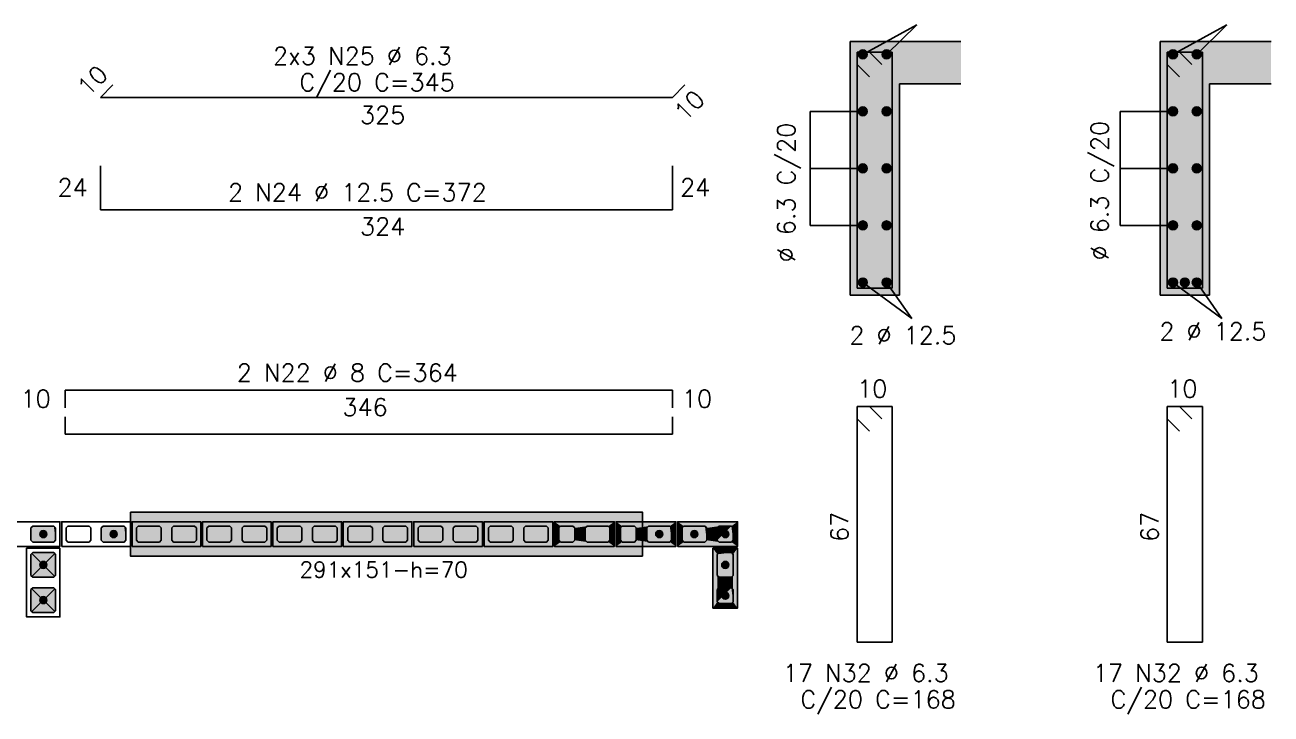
# Model space of a CAD drawing. Extents: x -2 to 121, y -2 to 61.
# Drawn here: x 55.66 to 69.82, y 36.86 to 44.68 of the extents above; entities that cross this region are included whole.
import ezdxf

# ---------------------------------------------------------------- set-up
doc = ezdxf.new("R2010")
doc.units = 0
doc.header["$MEASUREMENT"] = 0
doc.linetypes.add('ESTILO_TQS_0001', pattern=[0.45, 0.3, -0.15])
for name, color, linetype in [('PENA_01', 1, 'CONTINUOUS'), ('PENA_02', 2, 'CONTINUOUS'), ('PENA_03', 3, 'CONTINUOUS'), ('PENA_04', 4, 'CONTINUOUS'), ('PENA_05', 5, 'CONTINUOUS'), ('PENA_10', 253, 'CONTINUOUS'), ('PENA_11', 252, 'CONTINUOUS'), ('PENA_21', 100, 'CONTINUOUS'), ('PENA_23', 50, 'CONTINUOUS')]:
    doc.layers.add(name, color=color, linetype=linetype)
doc.styles.get("Standard").update_dxf_attribs({"font": 'ROMANS.SHX'})

msp = doc.modelspace()

# ---------------------------------------------------------------- linework, layer by layer
at = {"layer": 'PENA_01', "linetype": 'Continuous'}
for p, q in [((65.184517, 44.34908), (65.798, 44.683336)), ((65.454517, 44.34908), (65.798, 44.683336)), ((68.708905, 44.34908), (69.322389, 44.683336)), ((68.978905, 44.34908), (69.322389, 44.683336)), ((65.184517, 43.70158), (64.584517, 43.70158)), ((64.584517, 43.70158), (64.584517, 42.40658)), ((68.708905, 43.70158), (68.108905, 43.70158)), ((68.108905, 43.70158), (68.108905, 42.40658)), ((65.184517, 43.05408), (64.584517, 43.05408)), ((68.708905, 43.05408), (68.108905, 43.05408)), ((64.584517, 42.40658), (65.184517, 42.40658)), ((68.108905, 42.40658), (68.708905, 42.40658)), ((65.184517, 41.75908), (65.740437, 41.350442)), ((65.454517, 41.75908), (65.740437, 41.350442)), ((68.708905, 41.75908), (69.264826, 41.350442)), ((68.978905, 41.75908), (69.264826, 41.350442)), ((56.00021, 38.68051), (55.74021, 38.42051)), ((56.00021, 38.42051), (55.74021, 38.68051)), ((56.00021, 38.02051), (55.74021, 38.28051)), ((56.00021, 38.28051), (55.74021, 38.02051))]:
    msp.add_line(p, q, dxfattribs=at)
for points in [[(55.73021, 38.83051), (55.75021, 38.81051), (55.99021, 38.81051), (56.01021, 38.83051), (56.01021, 38.97051), (55.99021, 38.99051), (55.75021, 38.99051), (55.73021, 38.97051), (55.73021, 38.83051)], [(56.13021, 38.83051), (56.15021, 38.81051), (56.39021, 38.81051), (56.41021, 38.83051), (56.41021, 38.97051), (56.39021, 38.99051), (56.15021, 38.99051), (56.13021, 38.97051), (56.13021, 38.83051)], [(56.53021, 38.83051), (56.55021, 38.81051), (56.79021, 38.81051), (56.81021, 38.83051), (56.81021, 38.97051), (56.79021, 38.99051), (56.55021, 38.99051), (56.53021, 38.97051), (56.53021, 38.83051)], [(56.93021, 38.83051), (56.95021, 38.81051), (57.19021, 38.81051), (57.21021, 38.83051), (57.21021, 38.97051), (57.19021, 38.99051), (56.95021, 38.99051), (56.93021, 38.97051), (56.93021, 38.83051)], [(57.33021, 38.83051), (57.35021, 38.81051), (57.59021, 38.81051), (57.61021, 38.83051), (57.61021, 38.97051), (57.59021, 38.99051), (57.35021, 38.99051), (57.33021, 38.97051), (57.33021, 38.83051)], [(57.73021, 38.83051), (57.75021, 38.81051), (57.99021, 38.81051), (58.01021, 38.83051), (58.01021, 38.97051), (57.99021, 38.99051), (57.75021, 38.99051), (57.73021, 38.97051), (57.73021, 38.83051)], [(58.13021, 38.83051), (58.15021, 38.81051), (58.39021, 38.81051), (58.41021, 38.83051), (58.41021, 38.97051), (58.39021, 38.99051), (58.15021, 38.99051), (58.13021, 38.97051), (58.13021, 38.83051)], [(58.53021, 38.83051), (58.55021, 38.81051), (58.79021, 38.81051), (58.81021, 38.83051), (58.81021, 38.97051), (58.79021, 38.99051), (58.55021, 38.99051), (58.53021, 38.97051), (58.53021, 38.83051)], [(58.93021, 38.83051), (58.95021, 38.81051), (59.19021, 38.81051), (59.21021, 38.83051), (59.21021, 38.97051), (59.19021, 38.99051), (58.95021, 38.99051), (58.93021, 38.97051), (58.93021, 38.83051)], [(59.33021, 38.83051), (59.35021, 38.81051), (59.59021, 38.81051), (59.61021, 38.83051), (59.61021, 38.97051), (59.59021, 38.99051), (59.35021, 38.99051), (59.33021, 38.97051), (59.33021, 38.83051)], [(59.73021, 38.83051), (59.75021, 38.81051), (59.99021, 38.81051), (60.01021, 38.83051), (60.01021, 38.97051), (59.99021, 38.99051), (59.75021, 38.99051), (59.73021, 38.97051), (59.73021, 38.83051)], [(60.13021, 38.83051), (60.15021, 38.81051), (60.39021, 38.81051), (60.41021, 38.83051), (60.41021, 38.97051), (60.39021, 38.99051), (60.15021, 38.99051), (60.13021, 38.97051), (60.13021, 38.83051)], [(60.53021, 38.83051), (60.55021, 38.81051), (60.79021, 38.81051), (60.81021, 38.83051), (60.81021, 38.97051), (60.79021, 38.99051), (60.55021, 38.99051), (60.53021, 38.97051), (60.53021, 38.83051)], [(60.93021, 38.83051), (60.95021, 38.81051), (61.19021, 38.81051), (61.21021, 38.83051), (61.21021, 38.97051), (61.19021, 38.99051), (60.95021, 38.99051), (60.93021, 38.97051), (60.93021, 38.83051)], [(61.33021, 38.83051), (61.35021, 38.81051), (61.59021, 38.81051), (61.61021, 38.83051), (61.61021, 38.97051), (61.59021, 38.99051), (61.35021, 38.99051), (61.33021, 38.97051), (61.33021, 38.83051)], [(61.75021, 38.81051), (61.89021, 38.81051), (61.91021, 38.83051), (61.91021, 38.97051), (61.89021, 38.99051), (61.75021, 38.99051), (61.73021, 38.97051), (61.73021, 38.83051), (61.75021, 38.81051)], [(62.05021, 38.81051), (62.29021, 38.81051), (62.31021, 38.83051), (62.31021, 38.97051), (62.29021, 38.99051), (62.05021, 38.99051), (62.03021, 38.97051), (62.03021, 38.83051), (62.05021, 38.81051)], [(62.45021, 38.81051), (62.59021, 38.81051), (62.61021, 38.83051), (62.61021, 38.97051), (62.59021, 38.99051), (62.45021, 38.99051), (62.43021, 38.97051), (62.43021, 38.83051), (62.45021, 38.81051)], [(62.75021, 38.81051), (62.99021, 38.81051), (63.01021, 38.83051), (63.01021, 38.97051), (62.99021, 38.99051), (62.75021, 38.99051), (62.73021, 38.97051), (62.73021, 38.83051), (62.75021, 38.81051)], [(63.39021, 38.81051), (63.15021, 38.81051), (63.13021, 38.83051), (63.13021, 38.97051), (63.15021, 38.99051), (63.39021, 38.99051), (63.41021, 38.97051), (63.41021, 38.83051), (63.39021, 38.81051)], [(63.69021, 38.81051), (63.55021, 38.81051), (63.53021, 38.83051), (63.53021, 38.97051), (63.55021, 38.99051), (63.69021, 38.99051), (63.71021, 38.97051), (63.71021, 38.83051), (63.69021, 38.81051)], [(63.71021, 38.43051), (63.71021, 38.67051), (63.69021, 38.69051), (63.55021, 38.69051), (63.53021, 38.67051), (63.53021, 38.43051), (63.55021, 38.41051), (63.69021, 38.41051), (63.71021, 38.43051)], [(63.71021, 38.13051), (63.71021, 38.27051), (63.69021, 38.29051), (63.55021, 38.29051), (63.53021, 38.27051), (63.53021, 38.13051), (63.55021, 38.11051), (63.69021, 38.11051), (63.71021, 38.13051)]]:
    msp.add_lwpolyline(points, dxfattribs=at)
at = {"layer": 'PENA_02', "linetype": 'Continuous'}
for points in [[(55.28021, 38.76051), (56.06021, 38.76051), (56.06021, 39.04051), (55.28021, 39.04051), (55.28021, 38.76051)], [(56.08021, 38.76051), (56.86021, 38.76051), (56.86021, 39.04051), (56.08021, 39.04051), (56.08021, 38.76051)], [(56.88021, 38.76051), (57.66021, 38.76051), (57.66021, 39.04051), (56.88021, 39.04051), (56.88021, 38.76051)], [(57.68021, 38.76051), (58.46021, 38.76051), (58.46021, 39.04051), (57.68021, 39.04051), (57.68021, 38.76051)], [(58.48021, 38.76051), (59.26021, 38.76051), (59.26021, 39.04051), (58.48021, 39.04051), (58.48021, 38.76051)], [(59.28021, 38.76051), (60.06021, 38.76051), (60.06021, 39.04051), (59.28021, 39.04051), (59.28021, 38.76051)], [(60.08021, 38.76051), (60.86021, 38.76051), (60.86021, 39.04051), (60.08021, 39.04051), (60.08021, 38.76051)], [(60.88021, 38.76051), (61.66021, 38.76051), (61.66021, 39.04051), (60.88021, 39.04051), (60.88021, 38.76051)], [(61.68021, 38.76051), (62.36021, 38.76051), (62.36021, 39.04051), (61.68021, 39.04051), (61.68021, 38.76051)], [(62.38021, 38.76051), (63.06021, 38.76051), (63.06021, 39.04051), (62.38021, 39.04051), (62.38021, 38.76051)], [(63.76021, 38.76051), (63.08021, 38.76051), (63.08021, 39.04051), (63.76021, 39.04051), (63.76021, 38.76051)], [(55.68021, 38.74051), (55.68021, 37.96051), (56.06021, 37.96051), (56.06021, 38.74051), (55.68021, 38.74051)], [(63.76021, 38.06051), (63.76021, 38.74051), (63.48021, 38.74051), (63.48021, 38.06051), (63.76021, 38.06051)]]:
    msp.add_lwpolyline(points, dxfattribs=at)
at = {"layer": 'PENA_02', "linetype": 'ESTILO_TQS_0001'}
for points in [[(55.75021, 38.69051), (55.73021, 38.67051), (55.73021, 38.43051), (55.75021, 38.41051), (55.99021, 38.41051), (56.01021, 38.43051), (56.01021, 38.67051), (55.99021, 38.69051), (55.75021, 38.69051)], [(55.75021, 38.29051), (55.73021, 38.27051), (55.73021, 38.03051), (55.75021, 38.01051), (55.99021, 38.01051), (56.01021, 38.03051), (56.01021, 38.27051), (55.99021, 38.29051), (55.75021, 38.29051)]]:
    msp.add_lwpolyline(points, dxfattribs=at)
at = {"layer": 'PENA_03', "linetype": 'Continuous'}
for p, q in [((65.039517, 44.49408), (65.039517, 41.61408)), ((66.299517, 44.49408), (65.039517, 44.49408)), ((69.823905, 44.49408), (68.563905, 44.49408)), ((68.563905, 44.49408), (68.563905, 41.61408)), ((65.599517, 41.61408), (65.599517, 44.01408)), ((65.599517, 44.01408), (66.299517, 44.01408)), ((69.123905, 44.01408), (69.823905, 44.01408)), ((69.123905, 41.61408), (69.123905, 44.01408)), ((65.039517, 41.61408), (65.599517, 41.61408)), ((68.563905, 41.61408), (69.123905, 41.61408))]:
    msp.add_line(p, q, dxfattribs=at)
for points in [[(56.01021, 38.83051), (55.99021, 38.81051), (55.75021, 38.81051), (55.73021, 38.83051), (55.73021, 38.97051), (55.75021, 38.99051), (55.99021, 38.99051), (56.01021, 38.97051), (56.01021, 38.83051)], [(56.81021, 38.83051), (56.79021, 38.81051), (56.55021, 38.81051), (56.53021, 38.83051), (56.53021, 38.97051), (56.55021, 38.99051), (56.79021, 38.99051), (56.81021, 38.97051), (56.81021, 38.83051)], [(63.01021, 38.83051), (62.99021, 38.81051), (62.75021, 38.81051), (62.73021, 38.83051), (62.73021, 38.97051), (62.75021, 38.99051), (62.99021, 38.99051), (63.01021, 38.97051), (63.01021, 38.83051)], [(63.41021, 38.83051), (63.39021, 38.81051), (63.15021, 38.81051), (63.13021, 38.83051), (63.13021, 38.97051), (63.15021, 38.99051), (63.39021, 38.99051), (63.41021, 38.97051), (63.41021, 38.83051)], [(63.69021, 38.99051), (63.71021, 38.97051), (63.71021, 38.83051), (63.69021, 38.81051), (63.55021, 38.81051), (63.53021, 38.83051), (63.53021, 38.97051), (63.55021, 38.99051), (63.69021, 38.99051)], [(55.99021, 38.69051), (56.01021, 38.67051), (56.01021, 38.43051), (55.99021, 38.41051), (55.75021, 38.41051), (55.73021, 38.43051), (55.73021, 38.67051), (55.75021, 38.69051), (55.99021, 38.69051)], [(63.69021, 38.69051), (63.71021, 38.67051), (63.71021, 38.43051), (63.69021, 38.41051), (63.55021, 38.41051), (63.53021, 38.43051), (63.53021, 38.67051), (63.55021, 38.69051), (63.69021, 38.69051)], [(55.99021, 38.29051), (56.01021, 38.27051), (56.01021, 38.03051), (55.99021, 38.01051), (55.75021, 38.01051), (55.73021, 38.03051), (55.73021, 38.27051), (55.75021, 38.29051), (55.99021, 38.29051)], [(63.69021, 38.29051), (63.71021, 38.27051), (63.71021, 38.13051), (63.69021, 38.11051), (63.55021, 38.11051), (63.53021, 38.13051), (63.53021, 38.27051), (63.55021, 38.29051), (63.69021, 38.29051)]]:
    msp.add_lwpolyline(points, dxfattribs=at)
for centre, radius in [((65.184517, 44.34908), 0.05), ((65.184517, 44.34908), 0.05), ((65.454517, 44.34908), 0.05), ((65.454517, 44.34908), 0.05), ((68.708905, 44.34908), 0.05), ((68.978905, 44.34908), 0.05), ((65.184517, 43.70158), 0.05), ((65.454517, 43.70158), 0.05), ((68.708905, 43.70158), 0.05), ((68.978905, 43.70158), 0.05), ((65.184517, 43.05408), 0.05), ((65.454517, 43.05408), 0.05), ((68.708905, 43.05408), 0.05), ((68.978905, 43.05408), 0.05), ((65.184517, 42.40658), 0.05), ((65.454517, 42.40658), 0.05), ((68.708905, 42.40658), 0.05), ((68.978905, 42.40658), 0.05), ((65.184517, 41.75908), 0.05), ((65.184517, 41.75908), 0.05), ((65.454517, 41.75908), 0.05), ((65.454517, 41.75908), 0.05), ((68.708905, 41.75908), 0.05), ((68.708905, 41.75908), 0.05), ((68.843905, 41.75908), 0.05), ((68.978905, 41.75908), 0.05), ((68.978905, 41.75908), 0.05), ((55.87021, 38.90051), 0.04), ((56.67021, 38.90051), 0.04), ((62.87021, 38.90051), 0.04), ((63.27021, 38.90051), 0.04), ((63.62021, 38.90051), 0.04), ((55.87021, 38.55051), 0.04), ((63.62021, 38.55051), 0.04), ((63.62021, 38.20051), 0.04), ((55.87021, 38.15051), 0.04)]:
    msp.add_circle(centre, radius, dxfattribs=at)
for points in [[(65.234517, 44.34908), (65.159517, 44.392381), (65.137532, 44.366181)], [(65.234517, 44.34908), (65.159517, 44.392381), (65.137532, 44.366181)], [(65.234517, 44.34908), (65.137532, 44.366181), (65.137532, 44.331979)], [(65.234517, 44.34908), (65.137532, 44.366181), (65.137532, 44.331979)], [(65.234517, 44.34908), (65.137532, 44.331979), (65.159517, 44.305778)], [(65.234517, 44.34908), (65.137532, 44.331979), (65.159517, 44.305778)], [(65.234517, 44.34908), (65.193199, 44.39832), (65.159517, 44.392381)], [(65.234517, 44.34908), (65.193199, 44.39832), (65.159517, 44.392381)], [(65.234517, 44.34908), (65.159517, 44.305778), (65.193199, 44.299839)], [(65.234517, 44.34908), (65.159517, 44.305778), (65.193199, 44.299839)], [(65.234517, 44.34908), (65.222819, 44.381219), (65.193199, 44.39832)], [(65.234517, 44.34908), (65.222819, 44.381219), (65.193199, 44.39832)], [(65.234517, 44.34908), (65.193199, 44.299839), (65.222819, 44.31694)], [(65.234517, 44.34908), (65.193199, 44.299839), (65.222819, 44.31694)], [(65.234517, 44.34908), (65.222819, 44.31694), (65.234517, 44.34908)], [(65.234517, 44.34908), (65.222819, 44.31694), (65.234517, 44.34908)], [(65.504517, 44.34908), (65.429517, 44.392381), (65.407532, 44.366181)], [(65.504517, 44.34908), (65.429517, 44.392381), (65.407532, 44.366181)], [(65.504517, 44.34908), (65.407532, 44.366181), (65.407532, 44.331979)], [(65.504517, 44.34908), (65.407532, 44.366181), (65.407532, 44.331979)], [(65.504517, 44.34908), (65.407532, 44.331979), (65.429517, 44.305778)], [(65.504517, 44.34908), (65.407532, 44.331979), (65.429517, 44.305778)], [(65.504517, 44.34908), (65.463199, 44.39832), (65.429517, 44.392381)], [(65.504517, 44.34908), (65.463199, 44.39832), (65.429517, 44.392381)], [(65.504517, 44.34908), (65.429517, 44.305778), (65.463199, 44.299839)], [(65.504517, 44.34908), (65.429517, 44.305778), (65.463199, 44.299839)], [(65.504517, 44.34908), (65.492819, 44.381219), (65.463199, 44.39832)], [(65.504517, 44.34908), (65.492819, 44.381219), (65.463199, 44.39832)], [(65.504517, 44.34908), (65.463199, 44.299839), (65.492819, 44.31694)], [(65.504517, 44.34908), (65.463199, 44.299839), (65.492819, 44.31694)], [(65.504517, 44.34908), (65.492819, 44.31694), (65.504517, 44.34908)], [(65.504517, 44.34908), (65.492819, 44.31694), (65.504517, 44.34908)], [(68.758905, 44.34908), (68.683905, 44.392381), (68.661921, 44.366181)], [(68.758905, 44.34908), (68.661921, 44.366181), (68.661921, 44.331979)], [(68.758905, 44.34908), (68.661921, 44.331979), (68.683905, 44.305778)], [(68.758905, 44.34908), (68.717588, 44.39832), (68.683905, 44.392381)], [(68.758905, 44.34908), (68.683905, 44.305778), (68.717588, 44.299839)], [(68.758905, 44.34908), (68.747208, 44.381219), (68.717588, 44.39832)], [(68.758905, 44.34908), (68.717588, 44.299839), (68.747208, 44.31694)], [(68.758905, 44.34908), (68.747208, 44.31694), (68.758905, 44.34908)], [(69.028905, 44.34908), (68.953905, 44.392381), (68.931921, 44.366181)], [(69.028905, 44.34908), (68.931921, 44.366181), (68.931921, 44.331979)], [(69.028905, 44.34908), (68.931921, 44.331979), (68.953905, 44.305778)], [(69.028905, 44.34908), (68.987588, 44.39832), (68.953905, 44.392381)], [(69.028905, 44.34908), (68.953905, 44.305778), (68.987588, 44.299839)], [(69.028905, 44.34908), (69.017208, 44.381219), (68.987588, 44.39832)], [(69.028905, 44.34908), (68.987588, 44.299839), (69.017208, 44.31694)], [(69.028905, 44.34908), (69.017208, 44.31694), (69.028905, 44.34908)], [(65.234517, 43.70158), (65.159517, 43.744881), (65.137532, 43.718681)], [(65.234517, 43.70158), (65.137532, 43.718681), (65.137532, 43.684479)], [(65.234517, 43.70158), (65.137532, 43.684479), (65.159517, 43.658278)], [(65.234517, 43.70158), (65.193199, 43.75082), (65.159517, 43.744881)], [(65.234517, 43.70158), (65.159517, 43.658278), (65.193199, 43.652339)], [(65.234517, 43.70158), (65.222819, 43.733719), (65.193199, 43.75082)], [(65.234517, 43.70158), (65.193199, 43.652339), (65.222819, 43.66944)], [(65.234517, 43.70158), (65.222819, 43.66944), (65.234517, 43.70158)], [(65.504517, 43.70158), (65.429517, 43.744881), (65.407532, 43.718681)], [(65.504517, 43.70158), (65.407532, 43.718681), (65.407532, 43.684479)], [(65.504517, 43.70158), (65.407532, 43.684479), (65.429517, 43.658278)], [(65.504517, 43.70158), (65.463199, 43.75082), (65.429517, 43.744881)], [(65.504517, 43.70158), (65.429517, 43.658278), (65.463199, 43.652339)], [(65.504517, 43.70158), (65.492819, 43.733719), (65.463199, 43.75082)], [(65.504517, 43.70158), (65.463199, 43.652339), (65.492819, 43.66944)], [(65.504517, 43.70158), (65.492819, 43.66944), (65.504517, 43.70158)], [(68.758905, 43.70158), (68.683905, 43.744881), (68.661921, 43.718681)], [(68.758905, 43.70158), (68.661921, 43.718681), (68.661921, 43.684479)], [(68.758905, 43.70158), (68.661921, 43.684479), (68.683905, 43.658278)], [(68.758905, 43.70158), (68.717588, 43.75082), (68.683905, 43.744881)], [(68.758905, 43.70158), (68.683905, 43.658278), (68.717588, 43.652339)], [(68.758905, 43.70158), (68.747208, 43.733719), (68.717588, 43.75082)], [(68.758905, 43.70158), (68.717588, 43.652339), (68.747208, 43.66944)], [(68.758905, 43.70158), (68.747208, 43.66944), (68.758905, 43.70158)], [(69.028905, 43.70158), (68.953905, 43.744881), (68.931921, 43.718681)], [(69.028905, 43.70158), (68.931921, 43.718681), (68.931921, 43.684479)], [(69.028905, 43.70158), (68.931921, 43.684479), (68.953905, 43.658278)], [(69.028905, 43.70158), (68.987588, 43.75082), (68.953905, 43.744881)], [(69.028905, 43.70158), (68.953905, 43.658278), (68.987588, 43.652339)], [(69.028905, 43.70158), (69.017208, 43.733719), (68.987588, 43.75082)], [(69.028905, 43.70158), (68.987588, 43.652339), (69.017208, 43.66944)], [(69.028905, 43.70158), (69.017208, 43.66944), (69.028905, 43.70158)], [(65.234517, 43.05408), (65.159517, 43.097381), (65.137532, 43.071181)], [(65.234517, 43.05408), (65.137532, 43.071181), (65.137532, 43.036979)], [(65.234517, 43.05408), (65.137532, 43.036979), (65.159517, 43.010778)], [(65.234517, 43.05408), (65.193199, 43.10332), (65.159517, 43.097381)], [(65.234517, 43.05408), (65.159517, 43.010778), (65.193199, 43.004839)], [(65.234517, 43.05408), (65.222819, 43.086219), (65.193199, 43.10332)], [(65.234517, 43.05408), (65.193199, 43.004839), (65.222819, 43.02194)], [(65.234517, 43.05408), (65.222819, 43.02194), (65.234517, 43.05408)], [(65.504517, 43.05408), (65.429517, 43.097381), (65.407532, 43.071181)], [(65.504517, 43.05408), (65.407532, 43.071181), (65.407532, 43.036979)], [(65.504517, 43.05408), (65.407532, 43.036979), (65.429517, 43.010778)], [(65.504517, 43.05408), (65.463199, 43.10332), (65.429517, 43.097381)], [(65.504517, 43.05408), (65.429517, 43.010778), (65.463199, 43.004839)], [(65.504517, 43.05408), (65.492819, 43.086219), (65.463199, 43.10332)], [(65.504517, 43.05408), (65.463199, 43.004839), (65.492819, 43.02194)], [(65.504517, 43.05408), (65.492819, 43.02194), (65.504517, 43.05408)], [(68.758905, 43.05408), (68.683905, 43.097381), (68.661921, 43.071181)], [(68.758905, 43.05408), (68.661921, 43.071181), (68.661921, 43.036979)], [(68.758905, 43.05408), (68.661921, 43.036979), (68.683905, 43.010778)], [(68.758905, 43.05408), (68.717588, 43.10332), (68.683905, 43.097381)], [(68.758905, 43.05408), (68.683905, 43.010778), (68.717588, 43.004839)], [(68.758905, 43.05408), (68.747208, 43.086219), (68.717588, 43.10332)], [(68.758905, 43.05408), (68.717588, 43.004839), (68.747208, 43.02194)], [(68.758905, 43.05408), (68.747208, 43.02194), (68.758905, 43.05408)], [(69.028905, 43.05408), (68.953905, 43.097381), (68.931921, 43.071181)], [(69.028905, 43.05408), (68.931921, 43.071181), (68.931921, 43.036979)], [(69.028905, 43.05408), (68.931921, 43.036979), (68.953905, 43.010778)], [(69.028905, 43.05408), (68.987588, 43.10332), (68.953905, 43.097381)], [(69.028905, 43.05408), (68.953905, 43.010778), (68.987588, 43.004839)], [(69.028905, 43.05408), (69.017208, 43.086219), (68.987588, 43.10332)], [(69.028905, 43.05408), (68.987588, 43.004839), (69.017208, 43.02194)], [(69.028905, 43.05408), (69.017208, 43.02194), (69.028905, 43.05408)], [(65.234517, 42.40658), (65.159517, 42.449881), (65.137532, 42.423681)], [(65.234517, 42.40658), (65.137532, 42.423681), (65.137532, 42.389479)], [(65.234517, 42.40658), (65.137532, 42.389479), (65.159517, 42.363278)], [(65.234517, 42.40658), (65.193199, 42.45582), (65.159517, 42.449881)], [(65.234517, 42.40658), (65.159517, 42.363278), (65.193199, 42.357339)], [(65.234517, 42.40658), (65.222819, 42.438719), (65.193199, 42.45582)], [(65.234517, 42.40658), (65.193199, 42.357339), (65.222819, 42.37444)], [(65.234517, 42.40658), (65.222819, 42.37444), (65.234517, 42.40658)], [(65.504517, 42.40658), (65.429517, 42.449881), (65.407532, 42.423681)], [(65.504517, 42.40658), (65.407532, 42.423681), (65.407532, 42.389479)], [(65.504517, 42.40658), (65.407532, 42.389479), (65.429517, 42.363278)], [(65.504517, 42.40658), (65.463199, 42.45582), (65.429517, 42.449881)], [(65.504517, 42.40658), (65.429517, 42.363278), (65.463199, 42.357339)], [(65.504517, 42.40658), (65.492819, 42.438719), (65.463199, 42.45582)], [(65.504517, 42.40658), (65.463199, 42.357339), (65.492819, 42.37444)], [(65.504517, 42.40658), (65.492819, 42.37444), (65.504517, 42.40658)], [(68.758905, 42.40658), (68.683905, 42.449881), (68.661921, 42.423681)], [(68.758905, 42.40658), (68.661921, 42.423681), (68.661921, 42.389479)], [(68.758905, 42.40658), (68.661921, 42.389479), (68.683905, 42.363278)], [(68.758905, 42.40658), (68.717588, 42.45582), (68.683905, 42.449881)], [(68.758905, 42.40658), (68.683905, 42.363278), (68.717588, 42.357339)], [(68.758905, 42.40658), (68.747208, 42.438719), (68.717588, 42.45582)], [(68.758905, 42.40658), (68.717588, 42.357339), (68.747208, 42.37444)], [(68.758905, 42.40658), (68.747208, 42.37444), (68.758905, 42.40658)], [(69.028905, 42.40658), (68.953905, 42.449881), (68.931921, 42.423681)], [(69.028905, 42.40658), (68.931921, 42.423681), (68.931921, 42.389479)], [(69.028905, 42.40658), (68.931921, 42.389479), (68.953905, 42.363278)], [(69.028905, 42.40658), (68.987588, 42.45582), (68.953905, 42.449881)], [(69.028905, 42.40658), (68.953905, 42.363278), (68.987588, 42.357339)], [(69.028905, 42.40658), (69.017208, 42.438719), (68.987588, 42.45582)], [(69.028905, 42.40658), (68.987588, 42.357339), (69.017208, 42.37444)], [(69.028905, 42.40658), (69.017208, 42.37444), (69.028905, 42.40658)], [(65.234517, 41.75908), (65.159517, 41.802381), (65.137532, 41.776181)], [(65.234517, 41.75908), (65.159517, 41.802381), (65.137532, 41.776181)], [(65.234517, 41.75908), (65.193199, 41.80832), (65.159517, 41.802381)], [(65.234517, 41.75908), (65.193199, 41.80832), (65.159517, 41.802381)], [(65.234517, 41.75908), (65.222819, 41.791219), (65.193199, 41.80832)], [(65.234517, 41.75908), (65.222819, 41.791219), (65.193199, 41.80832)], [(65.504517, 41.75908), (65.429517, 41.802381), (65.407532, 41.776181)], [(65.504517, 41.75908), (65.429517, 41.802381), (65.407532, 41.776181)], [(65.504517, 41.75908), (65.463199, 41.80832), (65.429517, 41.802381)], [(65.504517, 41.75908), (65.463199, 41.80832), (65.429517, 41.802381)], [(65.504517, 41.75908), (65.492819, 41.791219), (65.463199, 41.80832)], [(65.504517, 41.75908), (65.492819, 41.791219), (65.463199, 41.80832)], [(68.758905, 41.75908), (68.683905, 41.802381), (68.661921, 41.776181)], [(68.758905, 41.75908), (68.683905, 41.802381), (68.661921, 41.776181)], [(68.758905, 41.75908), (68.717588, 41.80832), (68.683905, 41.802381)], [(68.758905, 41.75908), (68.717588, 41.80832), (68.683905, 41.802381)], [(68.758905, 41.75908), (68.747208, 41.791219), (68.717588, 41.80832)], [(68.758905, 41.75908), (68.747208, 41.791219), (68.717588, 41.80832)], [(68.893905, 41.75908), (68.818905, 41.802381), (68.796921, 41.776181)], [(68.893905, 41.75908), (68.852588, 41.80832), (68.818905, 41.802381)], [(68.893905, 41.75908), (68.882208, 41.791219), (68.852588, 41.80832)], [(69.028905, 41.75908), (68.953905, 41.802381), (68.931921, 41.776181)], [(69.028905, 41.75908), (68.953905, 41.802381), (68.931921, 41.776181)], [(69.028905, 41.75908), (68.987588, 41.80832), (68.953905, 41.802381)], [(69.028905, 41.75908), (68.987588, 41.80832), (68.953905, 41.802381)], [(69.028905, 41.75908), (69.017208, 41.791219), (68.987588, 41.80832)], [(69.028905, 41.75908), (69.017208, 41.791219), (68.987588, 41.80832)], [(65.234517, 41.75908), (65.137532, 41.776181), (65.137532, 41.741979)], [(65.234517, 41.75908), (65.137532, 41.776181), (65.137532, 41.741979)], [(65.234517, 41.75908), (65.137532, 41.741979), (65.159517, 41.715778)], [(65.234517, 41.75908), (65.137532, 41.741979), (65.159517, 41.715778)], [(65.234517, 41.75908), (65.159517, 41.715778), (65.193199, 41.709839)], [(65.234517, 41.75908), (65.159517, 41.715778), (65.193199, 41.709839)], [(65.234517, 41.75908), (65.193199, 41.709839), (65.222819, 41.72694)], [(65.234517, 41.75908), (65.193199, 41.709839), (65.222819, 41.72694)], [(65.234517, 41.75908), (65.222819, 41.72694), (65.234517, 41.75908)], [(65.234517, 41.75908), (65.222819, 41.72694), (65.234517, 41.75908)], [(65.504517, 41.75908), (65.407532, 41.776181), (65.407532, 41.741979)], [(65.504517, 41.75908), (65.407532, 41.776181), (65.407532, 41.741979)], [(65.504517, 41.75908), (65.407532, 41.741979), (65.429517, 41.715778)], [(65.504517, 41.75908), (65.407532, 41.741979), (65.429517, 41.715778)], [(65.504517, 41.75908), (65.429517, 41.715778), (65.463199, 41.709839)], [(65.504517, 41.75908), (65.429517, 41.715778), (65.463199, 41.709839)], [(65.504517, 41.75908), (65.463199, 41.709839), (65.492819, 41.72694)], [(65.504517, 41.75908), (65.463199, 41.709839), (65.492819, 41.72694)], [(65.504517, 41.75908), (65.492819, 41.72694), (65.504517, 41.75908)], [(65.504517, 41.75908), (65.492819, 41.72694), (65.504517, 41.75908)], [(68.758905, 41.75908), (68.661921, 41.776181), (68.661921, 41.741979)], [(68.758905, 41.75908), (68.661921, 41.776181), (68.661921, 41.741979)], [(68.758905, 41.75908), (68.661921, 41.741979), (68.683905, 41.715778)], [(68.758905, 41.75908), (68.661921, 41.741979), (68.683905, 41.715778)], [(68.758905, 41.75908), (68.683905, 41.715778), (68.717588, 41.709839)], [(68.758905, 41.75908), (68.683905, 41.715778), (68.717588, 41.709839)], [(68.758905, 41.75908), (68.717588, 41.709839), (68.747208, 41.72694)], [(68.758905, 41.75908), (68.717588, 41.709839), (68.747208, 41.72694)], [(68.758905, 41.75908), (68.747208, 41.72694), (68.758905, 41.75908)], [(68.758905, 41.75908), (68.747208, 41.72694), (68.758905, 41.75908)], [(68.893905, 41.75908), (68.796921, 41.776181), (68.796921, 41.741979)], [(68.893905, 41.75908), (68.796921, 41.741979), (68.818905, 41.715778)], [(68.893905, 41.75908), (68.818905, 41.715778), (68.852588, 41.709839)], [(68.893905, 41.75908), (68.852588, 41.709839), (68.882208, 41.72694)], [(68.893905, 41.75908), (68.882208, 41.72694), (68.893905, 41.75908)], [(69.028905, 41.75908), (68.931921, 41.776181), (68.931921, 41.741979)], [(69.028905, 41.75908), (68.931921, 41.776181), (68.931921, 41.741979)], [(69.028905, 41.75908), (68.931921, 41.741979), (68.953905, 41.715778)], [(69.028905, 41.75908), (68.931921, 41.741979), (68.953905, 41.715778)], [(69.028905, 41.75908), (68.953905, 41.715778), (68.987588, 41.709839)], [(69.028905, 41.75908), (68.953905, 41.715778), (68.987588, 41.709839)], [(69.028905, 41.75908), (68.987588, 41.709839), (69.017208, 41.72694)], [(69.028905, 41.75908), (68.987588, 41.709839), (69.017208, 41.72694)], [(69.028905, 41.75908), (69.017208, 41.72694), (69.028905, 41.75908)], [(69.028905, 41.75908), (69.017208, 41.72694), (69.028905, 41.75908)], [(55.91021, 38.90051), (55.85021, 38.935151), (55.832623, 38.914191)], [(55.91021, 38.90051), (55.832623, 38.914191), (55.832623, 38.886829)], [(55.91021, 38.90051), (55.832623, 38.886829), (55.85021, 38.865869)], [(55.91021, 38.90051), (55.877156, 38.939902), (55.85021, 38.935151)], [(55.91021, 38.90051), (55.85021, 38.865869), (55.877156, 38.861118)], [(55.91021, 38.90051), (55.900852, 38.926222), (55.877156, 38.939902)], [(55.91021, 38.90051), (55.877156, 38.861118), (55.900852, 38.874799)], [(55.91021, 38.90051), (55.900852, 38.874799), (55.91021, 38.90051)], [(56.71021, 38.90051), (56.65021, 38.935151), (56.632623, 38.914191)], [(56.71021, 38.90051), (56.632623, 38.914191), (56.632623, 38.886829)], [(56.71021, 38.90051), (56.632623, 38.886829), (56.65021, 38.865869)], [(56.71021, 38.90051), (56.677156, 38.939902), (56.65021, 38.935151)], [(56.71021, 38.90051), (56.65021, 38.865869), (56.677156, 38.861118)], [(56.71021, 38.90051), (56.700852, 38.926222), (56.677156, 38.939902)], [(56.71021, 38.90051), (56.677156, 38.861118), (56.700852, 38.874799)], [(56.71021, 38.90051), (56.700852, 38.874799), (56.71021, 38.90051)], [(62.91021, 38.90051), (62.85021, 38.935151), (62.832623, 38.914191)], [(62.91021, 38.90051), (62.832623, 38.914191), (62.832623, 38.886829)], [(62.91021, 38.90051), (62.832623, 38.886829), (62.85021, 38.865869)], [(62.91021, 38.90051), (62.877156, 38.939902), (62.85021, 38.935151)], [(62.91021, 38.90051), (62.85021, 38.865869), (62.877156, 38.861118)], [(62.91021, 38.90051), (62.900852, 38.926222), (62.877156, 38.939902)], [(62.91021, 38.90051), (62.877156, 38.861118), (62.900852, 38.874799)], [(62.91021, 38.90051), (62.900852, 38.874799), (62.91021, 38.90051)], [(63.31021, 38.90051), (63.25021, 38.935151), (63.232623, 38.914191)], [(63.31021, 38.90051), (63.232623, 38.914191), (63.232623, 38.886829)], [(63.31021, 38.90051), (63.232623, 38.886829), (63.25021, 38.865869)], [(63.31021, 38.90051), (63.277156, 38.939902), (63.25021, 38.935151)], [(63.31021, 38.90051), (63.25021, 38.865869), (63.277156, 38.861118)], [(63.31021, 38.90051), (63.300852, 38.926222), (63.277156, 38.939902)], [(63.31021, 38.90051), (63.277156, 38.861118), (63.300852, 38.874799)], [(63.31021, 38.90051), (63.300852, 38.874799), (63.31021, 38.90051)], [(63.66021, 38.90051), (63.60021, 38.935151), (63.582623, 38.914191)], [(63.66021, 38.90051), (63.582623, 38.914191), (63.582623, 38.886829)], [(63.66021, 38.90051), (63.582623, 38.886829), (63.60021, 38.865869)], [(63.66021, 38.90051), (63.627156, 38.939902), (63.60021, 38.935151)], [(63.66021, 38.90051), (63.60021, 38.865869), (63.627156, 38.861118)], [(63.66021, 38.90051), (63.650852, 38.926222), (63.627156, 38.939902)], [(63.66021, 38.90051), (63.627156, 38.861118), (63.650852, 38.874799)], [(63.66021, 38.90051), (63.650852, 38.874799), (63.66021, 38.90051)], [(55.91021, 38.55051), (55.85021, 38.585151), (55.832623, 38.564191)], [(55.91021, 38.55051), (55.832623, 38.564191), (55.832623, 38.536829)], [(55.91021, 38.55051), (55.832623, 38.536829), (55.85021, 38.515869)], [(55.91021, 38.55051), (55.877156, 38.589902), (55.85021, 38.585151)], [(55.91021, 38.55051), (55.85021, 38.515869), (55.877156, 38.511118)], [(55.91021, 38.55051), (55.900852, 38.576222), (55.877156, 38.589902)], [(55.91021, 38.55051), (55.877156, 38.511118), (55.900852, 38.524799)], [(55.91021, 38.55051), (55.900852, 38.524799), (55.91021, 38.55051)], [(63.66021, 38.55051), (63.60021, 38.585151), (63.582623, 38.564191)], [(63.66021, 38.55051), (63.582623, 38.564191), (63.582623, 38.536829)], [(63.66021, 38.55051), (63.582623, 38.536829), (63.60021, 38.515869)], [(63.66021, 38.55051), (63.627156, 38.589902), (63.60021, 38.585151)], [(63.66021, 38.55051), (63.60021, 38.515869), (63.627156, 38.511118)], [(63.66021, 38.55051), (63.650852, 38.576222), (63.627156, 38.589902)], [(63.66021, 38.55051), (63.627156, 38.511118), (63.650852, 38.524799)], [(63.66021, 38.55051), (63.650852, 38.524799), (63.66021, 38.55051)], [(63.66021, 38.20051), (63.627156, 38.239902), (63.60021, 38.235151)], [(63.66021, 38.20051), (63.650852, 38.226222), (63.627156, 38.239902)], [(55.91021, 38.15051), (55.85021, 38.185151), (55.832623, 38.164191)], [(55.91021, 38.15051), (55.832623, 38.164191), (55.832623, 38.136829)], [(55.91021, 38.15051), (55.832623, 38.136829), (55.85021, 38.115869)], [(55.91021, 38.15051), (55.877156, 38.189902), (55.85021, 38.185151)], [(55.91021, 38.15051), (55.85021, 38.115869), (55.877156, 38.111118)], [(55.91021, 38.15051), (55.900852, 38.176222), (55.877156, 38.189902)], [(55.91021, 38.15051), (55.877156, 38.111118), (55.900852, 38.124799)], [(55.91021, 38.15051), (55.900852, 38.124799), (55.91021, 38.15051)], [(63.66021, 38.20051), (63.60021, 38.235151), (63.582623, 38.214191)], [(63.66021, 38.20051), (63.582623, 38.214191), (63.582623, 38.186829)], [(63.66021, 38.20051), (63.582623, 38.186829), (63.60021, 38.165869)], [(63.66021, 38.20051), (63.60021, 38.165869), (63.627156, 38.161118)], [(63.66021, 38.20051), (63.627156, 38.161118), (63.650852, 38.174799)], [(63.66021, 38.20051), (63.650852, 38.174799), (63.66021, 38.20051)]]:
    msp.add_solid(points, dxfattribs=at)
at = {"layer": 'PENA_04', "linetype": 'Continuous'}
for p, q in [((65.259517, 44.37408), (65.119517, 44.37408)), ((65.119517, 44.37408), (65.119517, 41.69408)), ((65.519517, 44.37408), (65.119517, 44.37408)), ((65.119517, 44.37408), (65.119517, 44.23408)), ((65.399517, 44.23408), (65.259517, 44.37408)), ((65.519517, 41.69408), (65.519517, 44.37408)), ((68.783905, 44.37408), (68.643905, 44.37408)), ((68.643905, 44.37408), (68.643905, 41.69408)), ((69.043905, 44.37408), (68.643905, 44.37408)), ((68.643905, 44.37408), (68.643905, 44.23408)), ((68.923905, 44.23408), (68.783905, 44.37408)), ((69.043905, 41.69408), (69.043905, 44.37408)), ((65.119517, 44.23408), (65.259517, 44.09408)), ((68.643905, 44.23408), (68.783905, 44.09408)), ((65.119517, 41.69408), (65.519517, 41.69408)), ((68.643905, 41.69408), (69.043905, 41.69408))]:
    msp.add_line(p, q, dxfattribs=at)
at = {"layer": 'PENA_05', "linetype": 'Continuous'}
for p, q in [((56.661632, 44.001631), (56.52021, 43.86021)), ((63.02021, 43.86021), (63.161632, 44.001631)), ((56.52021, 43.86021), (63.02021, 43.86021)), ((56.52021, 43.081579), (56.52021, 42.581579)), ((63.02021, 42.581579), (63.02021, 43.081579)), ((56.52021, 42.581579), (63.02021, 42.581579)), ((56.12021, 40.333961), (56.12021, 40.533961)), ((56.12021, 40.533961), (63.02021, 40.533961)), ((63.02021, 40.533961), (63.02021, 40.333961)), ((56.12021, 40.233961), (56.12021, 40.033961)), ((63.02021, 40.033961), (63.02021, 40.233961)), ((65.259517, 40.351196), (65.119517, 40.351196)), ((65.119517, 40.351196), (65.119517, 37.671196)), ((65.519517, 40.351196), (65.119517, 40.351196)), ((65.119517, 40.351196), (65.119517, 40.211196)), ((65.399517, 40.211196), (65.259517, 40.351196)), ((65.519517, 37.671196), (65.519517, 40.351196)), ((68.783905, 40.351196), (68.643905, 40.351196)), ((68.643905, 40.351196), (68.643905, 37.671196)), ((69.043905, 40.351196), (68.643905, 40.351196)), ((68.643905, 40.351196), (68.643905, 40.211196)), ((68.923905, 40.211196), (68.783905, 40.351196)), ((69.043905, 37.671196), (69.043905, 40.351196)), ((65.119517, 40.211196), (65.259517, 40.071196)), ((68.643905, 40.211196), (68.783905, 40.071196)), ((56.12021, 40.033961), (63.02021, 40.033961)), ((65.119517, 37.671196), (65.519517, 37.671196)), ((68.643905, 37.671196), (69.043905, 37.671196))]:
    msp.add_line(p, q, dxfattribs=at)
at = {"layer": 'PENA_10', "linetype": 'Continuous'}
for points in [[(65.039517, 41.61408), (65.599517, 41.61408), (65.039517, 44.49408)], [(65.599517, 41.61408), (65.599517, 44.01408), (65.039517, 44.49408)], [(65.039517, 44.49408), (65.599517, 44.01408), (66.299517, 44.49408)], [(65.599517, 44.01408), (66.299517, 44.01408), (66.299517, 44.49408)], [(68.563905, 41.61408), (69.123905, 41.61408), (68.563905, 44.49408)], [(69.123905, 41.61408), (69.123905, 44.01408), (68.563905, 44.49408)], [(68.563905, 44.49408), (69.123905, 44.01408), (69.823905, 44.49408)], [(69.123905, 44.01408), (69.823905, 44.01408), (69.823905, 44.49408)]]:
    msp.add_solid(points, dxfattribs=at)
at = {"layer": 'PENA_11', "linetype": 'Continuous'}
for points in [[(56.01021, 38.83051), (55.73021, 38.97051), (55.75021, 38.99051)], [(56.01021, 38.83051), (55.73021, 38.83051), (55.73021, 38.97051)], [(56.01021, 38.83051), (55.75021, 38.99051), (55.99021, 38.99051)], [(56.01021, 38.83051), (55.99021, 38.99051), (56.01021, 38.97051)], [(56.01021, 38.83051), (56.01021, 38.97051), (56.01021, 38.83051)], [(56.81021, 38.83051), (56.53021, 38.97051), (56.55021, 38.99051)], [(56.81021, 38.83051), (56.53021, 38.83051), (56.53021, 38.97051)], [(56.81021, 38.83051), (56.55021, 38.99051), (56.79021, 38.99051)], [(56.81021, 38.83051), (56.79021, 38.99051), (56.81021, 38.97051)], [(56.81021, 38.83051), (56.81021, 38.97051), (56.81021, 38.83051)], [(63.01021, 38.83051), (62.73021, 38.97051), (62.75021, 38.99051)], [(63.01021, 38.83051), (62.73021, 38.83051), (62.73021, 38.97051)], [(63.01021, 38.83051), (62.75021, 38.99051), (62.99021, 38.99051)], [(63.01021, 38.83051), (62.99021, 38.99051), (63.01021, 38.97051)], [(63.01021, 38.83051), (63.01021, 38.97051), (63.01021, 38.83051)], [(63.41021, 38.83051), (63.13021, 38.97051), (63.15021, 38.99051)], [(63.41021, 38.83051), (63.13021, 38.83051), (63.13021, 38.97051)], [(63.41021, 38.83051), (63.15021, 38.99051), (63.39021, 38.99051)], [(63.41021, 38.83051), (63.39021, 38.99051), (63.41021, 38.97051)], [(63.41021, 38.83051), (63.41021, 38.97051), (63.41021, 38.83051)], [(63.69021, 38.99051), (63.55021, 38.81051), (63.53021, 38.83051)], [(63.69021, 38.99051), (63.53021, 38.83051), (63.53021, 38.97051)], [(63.69021, 38.99051), (63.53021, 38.97051), (63.55021, 38.99051)], [(63.69021, 38.99051), (63.69021, 38.81051), (63.55021, 38.81051)], [(63.69021, 38.99051), (63.55021, 38.99051), (63.69021, 38.99051)], [(63.69021, 38.99051), (63.71021, 38.97051), (63.71021, 38.83051)], [(63.69021, 38.99051), (63.71021, 38.83051), (63.69021, 38.81051)], [(56.01021, 38.83051), (55.75021, 38.81051), (55.73021, 38.83051)], [(56.01021, 38.83051), (55.99021, 38.81051), (55.75021, 38.81051)], [(56.81021, 38.83051), (56.55021, 38.81051), (56.53021, 38.83051)], [(56.81021, 38.83051), (56.79021, 38.81051), (56.55021, 38.81051)], [(63.01021, 38.83051), (62.75021, 38.81051), (62.73021, 38.83051)], [(63.01021, 38.83051), (62.99021, 38.81051), (62.75021, 38.81051)], [(63.41021, 38.83051), (63.15021, 38.81051), (63.13021, 38.83051)], [(63.41021, 38.83051), (63.39021, 38.81051), (63.15021, 38.81051)], [(55.99021, 38.69051), (55.75021, 38.41051), (55.73021, 38.43051)], [(55.99021, 38.69051), (55.73021, 38.43051), (55.73021, 38.67051)], [(55.99021, 38.69051), (55.73021, 38.67051), (55.75021, 38.69051)], [(55.99021, 38.69051), (55.99021, 38.41051), (55.75021, 38.41051)], [(55.99021, 38.69051), (55.75021, 38.69051), (55.99021, 38.69051)], [(55.99021, 38.69051), (56.01021, 38.67051), (56.01021, 38.43051)], [(55.99021, 38.69051), (56.01021, 38.43051), (55.99021, 38.41051)], [(63.69021, 38.69051), (63.55021, 38.41051), (63.53021, 38.43051)], [(63.69021, 38.69051), (63.53021, 38.43051), (63.53021, 38.67051)], [(63.69021, 38.69051), (63.53021, 38.67051), (63.55021, 38.69051)], [(63.69021, 38.69051), (63.69021, 38.41051), (63.55021, 38.41051)], [(63.69021, 38.69051), (63.55021, 38.69051), (63.69021, 38.69051)], [(63.69021, 38.69051), (63.71021, 38.67051), (63.71021, 38.43051)], [(63.69021, 38.69051), (63.71021, 38.43051), (63.69021, 38.41051)], [(55.99021, 38.29051), (55.75021, 38.01051), (55.73021, 38.03051)], [(55.99021, 38.29051), (55.73021, 38.03051), (55.73021, 38.27051)], [(55.99021, 38.29051), (55.73021, 38.27051), (55.75021, 38.29051)], [(55.99021, 38.29051), (55.99021, 38.01051), (55.75021, 38.01051)], [(55.99021, 38.29051), (55.75021, 38.29051), (55.99021, 38.29051)], [(55.99021, 38.29051), (56.01021, 38.27051), (56.01021, 38.03051)], [(55.99021, 38.29051), (56.01021, 38.03051), (55.99021, 38.01051)], [(63.69021, 38.29051), (63.55021, 38.11051), (63.53021, 38.13051)], [(63.69021, 38.29051), (63.53021, 38.13051), (63.53021, 38.27051)], [(63.69021, 38.29051), (63.53021, 38.27051), (63.55021, 38.29051)], [(63.69021, 38.29051), (63.69021, 38.11051), (63.55021, 38.11051)], [(63.69021, 38.29051), (63.55021, 38.29051), (63.69021, 38.29051)], [(63.69021, 38.29051), (63.71021, 38.27051), (63.71021, 38.13051)], [(63.69021, 38.29051), (63.71021, 38.13051), (63.69021, 38.11051)]]:
    msp.add_solid(points, dxfattribs=at)
at = {"layer": 'PENA_21', "linetype": 'Continuous'}
for points in [[(61.68021, 38.90051), (61.73021, 38.90051), (61.73021, 38.97051), (61.75021, 38.99051), (61.89021, 38.99051), (61.91021, 38.97051), (61.91021, 38.90051), (62.03021, 38.90051), (62.03021, 38.97051), (62.05021, 38.99051), (62.29021, 38.99051), (62.31021, 38.97051), (62.31021, 38.90051), (62.36021, 38.90051), (62.36021, 39.04051), (61.68021, 39.04051), (61.68021, 38.90051)], [(62.38021, 38.90051), (62.43021, 38.90051), (62.43021, 38.97051), (62.45021, 38.99051), (62.59021, 38.99051), (62.61021, 38.97051), (62.61021, 38.90051), (62.73021, 38.90051), (62.73021, 38.97051), (62.75021, 38.99051), (62.99021, 38.99051), (63.01021, 38.97051), (63.01021, 38.90051), (63.06021, 38.90051), (63.06021, 39.04051), (62.38021, 39.04051), (62.38021, 38.90051)], [(63.76021, 38.90051), (63.71021, 38.90051), (63.71021, 38.97051), (63.69021, 38.99051), (63.55021, 38.99051), (63.53021, 38.97051), (63.53021, 38.90051), (63.41021, 38.90051), (63.41021, 38.97051), (63.39021, 38.99051), (63.15021, 38.99051), (63.13021, 38.97051), (63.13021, 38.90051), (63.08021, 38.90051), (63.08021, 39.04051), (63.76021, 39.04051), (63.76021, 38.90051)], [(61.68021, 38.90051), (61.73021, 38.90051), (61.73021, 38.83051), (61.75021, 38.81051), (61.89021, 38.81051), (61.91021, 38.83051), (61.91021, 38.90051), (62.03021, 38.90051), (62.03021, 38.83051), (62.05021, 38.81051), (62.29021, 38.81051), (62.31021, 38.83051), (62.31021, 38.90051), (62.36021, 38.90051), (62.36021, 38.76051), (61.68021, 38.76051), (61.68021, 38.90051)], [(62.38021, 38.90051), (62.43021, 38.90051), (62.43021, 38.83051), (62.45021, 38.81051), (62.59021, 38.81051), (62.61021, 38.83051), (62.61021, 38.90051), (62.73021, 38.90051), (62.73021, 38.83051), (62.75021, 38.81051), (62.99021, 38.81051), (63.01021, 38.83051), (63.01021, 38.90051), (63.06021, 38.90051), (63.06021, 38.76051), (62.38021, 38.76051), (62.38021, 38.90051)], [(63.76021, 38.90051), (63.71021, 38.90051), (63.71021, 38.83051), (63.69021, 38.81051), (63.55021, 38.81051), (63.53021, 38.83051), (63.53021, 38.90051), (63.41021, 38.90051), (63.41021, 38.83051), (63.39021, 38.81051), (63.15021, 38.81051), (63.13021, 38.83051), (63.13021, 38.90051), (63.08021, 38.90051), (63.08021, 38.76051), (63.76021, 38.76051), (63.76021, 38.90051)], [(63.62021, 38.06051), (63.62021, 38.11051), (63.55021, 38.11051), (63.53021, 38.13051), (63.53021, 38.27051), (63.55021, 38.29051), (63.62021, 38.29051), (63.62021, 38.41051), (63.55021, 38.41051), (63.53021, 38.43051), (63.53021, 38.67051), (63.55021, 38.69051), (63.62021, 38.69051), (63.62021, 38.74051), (63.48021, 38.74051), (63.48021, 38.06051), (63.62021, 38.06051)], [(63.62021, 38.06051), (63.62021, 38.11051), (63.69021, 38.11051), (63.71021, 38.13051), (63.71021, 38.27051), (63.69021, 38.29051), (63.62021, 38.29051), (63.62021, 38.41051), (63.69021, 38.41051), (63.71021, 38.43051), (63.71021, 38.67051), (63.69021, 38.69051), (63.62021, 38.69051), (63.62021, 38.74051), (63.76021, 38.74051), (63.76021, 38.06051), (63.62021, 38.06051)]]:
    msp.add_lwpolyline(points, dxfattribs=at)
for points in [[(62.36021, 39.04051), (61.68021, 39.04051), (61.75021, 38.99051)], [(61.68021, 39.04051), (61.68021, 38.90051), (61.73021, 38.90051)], [(61.68021, 39.04051), (61.73021, 38.90051), (61.73021, 38.97051)], [(61.68021, 39.04051), (61.73021, 38.97051), (61.75021, 38.99051)], [(62.36021, 39.04051), (61.75021, 38.99051), (61.89021, 38.99051)], [(62.36021, 39.04051), (61.89021, 38.99051), (61.91021, 38.97051)], [(62.36021, 39.04051), (61.91021, 38.97051), (62.05021, 38.99051)], [(61.91021, 38.97051), (62.03021, 38.97051), (62.05021, 38.99051)], [(61.91021, 38.97051), (61.91021, 38.90051), (62.03021, 38.90051)], [(61.91021, 38.97051), (62.03021, 38.90051), (62.03021, 38.97051)], [(62.36021, 39.04051), (62.05021, 38.99051), (62.29021, 38.99051)], [(62.36021, 39.04051), (62.29021, 38.99051), (62.31021, 38.97051)], [(62.36021, 39.04051), (62.31021, 38.97051), (62.36021, 38.90051)], [(62.36021, 38.90051), (62.31021, 38.97051), (62.31021, 38.90051)], [(63.06021, 39.04051), (62.38021, 39.04051), (62.45021, 38.99051)], [(62.38021, 39.04051), (62.38021, 38.90051), (62.43021, 38.90051)], [(62.38021, 39.04051), (62.43021, 38.90051), (62.43021, 38.97051)], [(62.38021, 39.04051), (62.43021, 38.97051), (62.45021, 38.99051)], [(63.06021, 39.04051), (62.45021, 38.99051), (62.59021, 38.99051)], [(63.06021, 39.04051), (62.59021, 38.99051), (62.61021, 38.97051)], [(63.06021, 39.04051), (62.61021, 38.97051), (62.75021, 38.99051)], [(62.61021, 38.97051), (62.73021, 38.97051), (62.75021, 38.99051)], [(62.61021, 38.97051), (62.61021, 38.90051), (62.73021, 38.90051)], [(62.61021, 38.97051), (62.73021, 38.90051), (62.73021, 38.97051)], [(63.06021, 39.04051), (62.75021, 38.99051), (62.99021, 38.99051)], [(63.06021, 39.04051), (62.99021, 38.99051), (63.01021, 38.97051)], [(63.06021, 39.04051), (63.01021, 38.97051), (63.06021, 38.90051)], [(63.06021, 38.90051), (63.01021, 38.97051), (63.01021, 38.90051)], [(63.76021, 39.04051), (63.15021, 38.99051), (63.08021, 39.04051)], [(63.15021, 38.99051), (63.13021, 38.97051), (63.08021, 39.04051)], [(63.08021, 39.04051), (63.13021, 38.97051), (63.08021, 38.90051)], [(63.13021, 38.97051), (63.13021, 38.90051), (63.08021, 38.90051)], [(63.39021, 38.99051), (63.15021, 38.99051), (63.76021, 39.04051)], [(63.41021, 38.97051), (63.39021, 38.99051), (63.76021, 39.04051)], [(63.76021, 39.04051), (63.55021, 38.99051), (63.41021, 38.97051)], [(63.41021, 38.90051), (63.41021, 38.97051), (63.55021, 38.99051)], [(63.41021, 38.90051), (63.55021, 38.99051), (63.53021, 38.97051)], [(63.41021, 38.90051), (63.53021, 38.97051), (63.53021, 38.90051)], [(63.76021, 39.04051), (63.69021, 38.99051), (63.55021, 38.99051)], [(63.76021, 39.04051), (63.71021, 38.97051), (63.69021, 38.99051)], [(63.76021, 39.04051), (63.76021, 38.90051), (63.71021, 38.90051)], [(63.76021, 39.04051), (63.71021, 38.90051), (63.71021, 38.97051)], [(61.68021, 38.76051), (61.68021, 38.90051), (61.73021, 38.90051)], [(61.68021, 38.76051), (61.73021, 38.90051), (61.73021, 38.83051)], [(61.68021, 38.76051), (61.73021, 38.83051), (61.75021, 38.81051)], [(62.36021, 38.76051), (61.68021, 38.76051), (61.75021, 38.81051)], [(62.36021, 38.76051), (61.75021, 38.81051), (61.89021, 38.81051)], [(62.36021, 38.76051), (61.89021, 38.81051), (61.91021, 38.83051)], [(61.91021, 38.83051), (61.91021, 38.90051), (62.03021, 38.90051)], [(61.91021, 38.83051), (62.03021, 38.90051), (62.03021, 38.83051)], [(62.36021, 38.76051), (61.91021, 38.83051), (62.05021, 38.81051)], [(61.91021, 38.83051), (62.03021, 38.83051), (62.05021, 38.81051)], [(62.36021, 38.76051), (62.05021, 38.81051), (62.29021, 38.81051)], [(62.36021, 38.76051), (62.29021, 38.81051), (62.31021, 38.83051)], [(62.36021, 38.76051), (62.31021, 38.83051), (62.36021, 38.90051)], [(62.36021, 38.90051), (62.31021, 38.83051), (62.31021, 38.90051)], [(62.38021, 38.76051), (62.38021, 38.90051), (62.43021, 38.90051)], [(62.38021, 38.76051), (62.43021, 38.90051), (62.43021, 38.83051)], [(62.38021, 38.76051), (62.43021, 38.83051), (62.45021, 38.81051)], [(63.06021, 38.76051), (62.38021, 38.76051), (62.45021, 38.81051)], [(63.06021, 38.76051), (62.45021, 38.81051), (62.59021, 38.81051)], [(63.06021, 38.76051), (62.59021, 38.81051), (62.61021, 38.83051)], [(62.61021, 38.83051), (62.61021, 38.90051), (62.73021, 38.90051)], [(62.61021, 38.83051), (62.73021, 38.90051), (62.73021, 38.83051)], [(63.06021, 38.76051), (62.61021, 38.83051), (62.75021, 38.81051)], [(62.61021, 38.83051), (62.73021, 38.83051), (62.75021, 38.81051)], [(63.06021, 38.76051), (62.75021, 38.81051), (62.99021, 38.81051)], [(63.06021, 38.76051), (62.99021, 38.81051), (63.01021, 38.83051)], [(63.06021, 38.76051), (63.01021, 38.83051), (63.06021, 38.90051)], [(63.06021, 38.90051), (63.01021, 38.83051), (63.01021, 38.90051)], [(63.08021, 38.76051), (63.13021, 38.83051), (63.08021, 38.90051)], [(63.13021, 38.83051), (63.13021, 38.90051), (63.08021, 38.90051)], [(63.15021, 38.81051), (63.13021, 38.83051), (63.08021, 38.76051)], [(63.76021, 38.76051), (63.15021, 38.81051), (63.08021, 38.76051)], [(63.39021, 38.81051), (63.15021, 38.81051), (63.76021, 38.76051)], [(63.41021, 38.83051), (63.39021, 38.81051), (63.76021, 38.76051)], [(63.41021, 38.90051), (63.41021, 38.83051), (63.55021, 38.81051)], [(63.41021, 38.90051), (63.55021, 38.81051), (63.53021, 38.83051)], [(63.41021, 38.90051), (63.53021, 38.83051), (63.53021, 38.90051)], [(63.76021, 38.76051), (63.55021, 38.81051), (63.41021, 38.83051)], [(63.76021, 38.76051), (63.69021, 38.81051), (63.55021, 38.81051)], [(63.76021, 38.76051), (63.71021, 38.83051), (63.69021, 38.81051)], [(63.76021, 38.76051), (63.76021, 38.90051), (63.71021, 38.90051)], [(63.76021, 38.76051), (63.71021, 38.90051), (63.71021, 38.83051)], [(63.62021, 38.74051), (63.48021, 38.74051), (63.55021, 38.69051)], [(63.55021, 38.69051), (63.48021, 38.74051), (63.53021, 38.67051)], [(63.48021, 38.74051), (63.53021, 38.13051), (63.53021, 38.67051)], [(63.48021, 38.06051), (63.53021, 38.13051), (63.48021, 38.74051)], [(63.53021, 38.67051), (63.53021, 38.13051), (63.53021, 38.27051)], [(63.53021, 38.67051), (63.53021, 38.43051), (63.53021, 38.27051)], [(63.62021, 38.69051), (63.62021, 38.74051), (63.55021, 38.69051)], [(63.69021, 38.69051), (63.62021, 38.69051), (63.76021, 38.74051)], [(63.62021, 38.69051), (63.62021, 38.74051), (63.76021, 38.74051)], [(63.71021, 38.67051), (63.69021, 38.69051), (63.76021, 38.74051)], [(63.71021, 38.43051), (63.76021, 38.74051), (63.71021, 38.27051)], [(63.71021, 38.27051), (63.76021, 38.74051), (63.71021, 38.13051)], [(63.76021, 38.74051), (63.76021, 38.06051), (63.71021, 38.13051)], [(63.71021, 38.43051), (63.71021, 38.67051), (63.76021, 38.74051)], [(63.55021, 38.29051), (63.53021, 38.43051), (63.53021, 38.27051)], [(63.55021, 38.29051), (63.55021, 38.41051), (63.53021, 38.43051)], [(63.62021, 38.29051), (63.55021, 38.41051), (63.55021, 38.29051)], [(63.62021, 38.29051), (63.62021, 38.41051), (63.55021, 38.41051)], [(63.62021, 38.29051), (63.69021, 38.41051), (63.69021, 38.29051)], [(63.62021, 38.29051), (63.62021, 38.41051), (63.69021, 38.41051)], [(63.69021, 38.41051), (63.71021, 38.43051), (63.69021, 38.29051)], [(63.69021, 38.29051), (63.71021, 38.43051), (63.71021, 38.27051)], [(63.55021, 38.11051), (63.53021, 38.13051), (63.48021, 38.06051)], [(63.55021, 38.11051), (63.48021, 38.06051), (63.62021, 38.06051)], [(63.55021, 38.11051), (63.62021, 38.06051), (63.62021, 38.11051)], [(63.76021, 38.06051), (63.62021, 38.06051), (63.69021, 38.11051)], [(63.69021, 38.11051), (63.62021, 38.06051), (63.62021, 38.11051)], [(63.71021, 38.13051), (63.76021, 38.06051), (63.69021, 38.11051)]]:
    msp.add_solid(points, dxfattribs=at)
at = {"layer": 'PENA_23', "linetype": 'Continuous'}
msp.add_lwpolyline([(56.86021, 39.15051), (62.68021, 39.15051), (62.68021, 38.65051), (56.86021, 38.65051), (56.86021, 39.15051)], dxfattribs=at)
msp.add_lwpolyline([(56.86021, 39.15051), (62.68021, 39.15051), (62.68021, 38.65051), (56.86021, 38.65051), (56.86021, 39.15051)], dxfattribs=at)
for points in [[(56.86021, 39.15051), (62.68021, 39.15051), (62.68021, 38.65051)], [(56.86021, 39.15051), (62.68021, 38.65051), (56.86021, 38.65051)], [(56.86021, 39.15051), (56.86021, 38.65051), (56.86021, 39.15051)], [(56.86021, 39.15051), (62.68021, 39.15051), (62.68021, 38.65051)], [(56.86021, 39.15051), (62.68021, 38.65051), (56.86021, 38.65051)], [(56.86021, 39.15051), (56.86021, 38.65051), (56.86021, 39.15051)]]:
    msp.add_solid(points, dxfattribs=at)

# ---------------------------------------------------------------- texts
at = {"layer": 'PENA_03', "linetype": 'Continuous'}
for s, height, p in [('2x3 N25 %%c 6.3', 0.2, (58.481378, 44.231993)), ('C/20 C=345', 0.2, (58.781378, 43.931993)), ('325', 0.2, (59.47021, 43.56021)), ('24', 0.2, (56.03271, 42.737829)), ('24', 0.2, (63.10771, 42.737829)), ('2 N24 %%c 12.5 C=372', 0.2, (57.97021, 42.681579)), ('324', 0.2, (59.47021, 42.294079)), ('2 %%c 12.5', 0.2, (65.031484, 41.059097)), ('2 %%c 12.5', 0.2, (68.554416, 41.103446)), ('2 N22 %%c 8 C=364', 0.2, (58.07021, 40.633961)), ('10', 0.2, (65.119517, 40.451196)), ('10', 0.2, (68.643905, 40.451196)), ('10', 0.2, (55.61221, 40.337961)), ('10', 0.2, (63.12821, 40.337961)), ('346', 0.2, (59.27021, 40.241961)), ('291x151-h=70', 0.18, (58.782457, 38.406637)), ('17 N32 %%c 6.3', 0.2, (64.275025, 37.22312)), ('17 N32 %%c 6.3', 0.2, (67.799414, 37.22312)), ('C/20 C=168', 0.2, (64.475025, 36.92312)), ('C/20 C=168', 0.2, (67.999414, 36.92312))]:
    msp.add_text(s, height=height, dxfattribs=at).set_placement(p)
for s, rotation, p in [('10', 45, (56.378789, 43.86021)), ('10', 45, (63.161632, 43.577367)), ('%%c 6.3 C/20', 90, (64.413887, 41.986872)), ('%%c 6.3 C/20', 90, (67.975486, 42.0083)), ('67', 90, (65.019517, 38.811196)), ('67', 90, (68.543905, 38.811196))]:
    msp.add_text(s, height=0.2, rotation=rotation, dxfattribs=at).set_placement(p)

doc.saveas('drawing.dxf')
